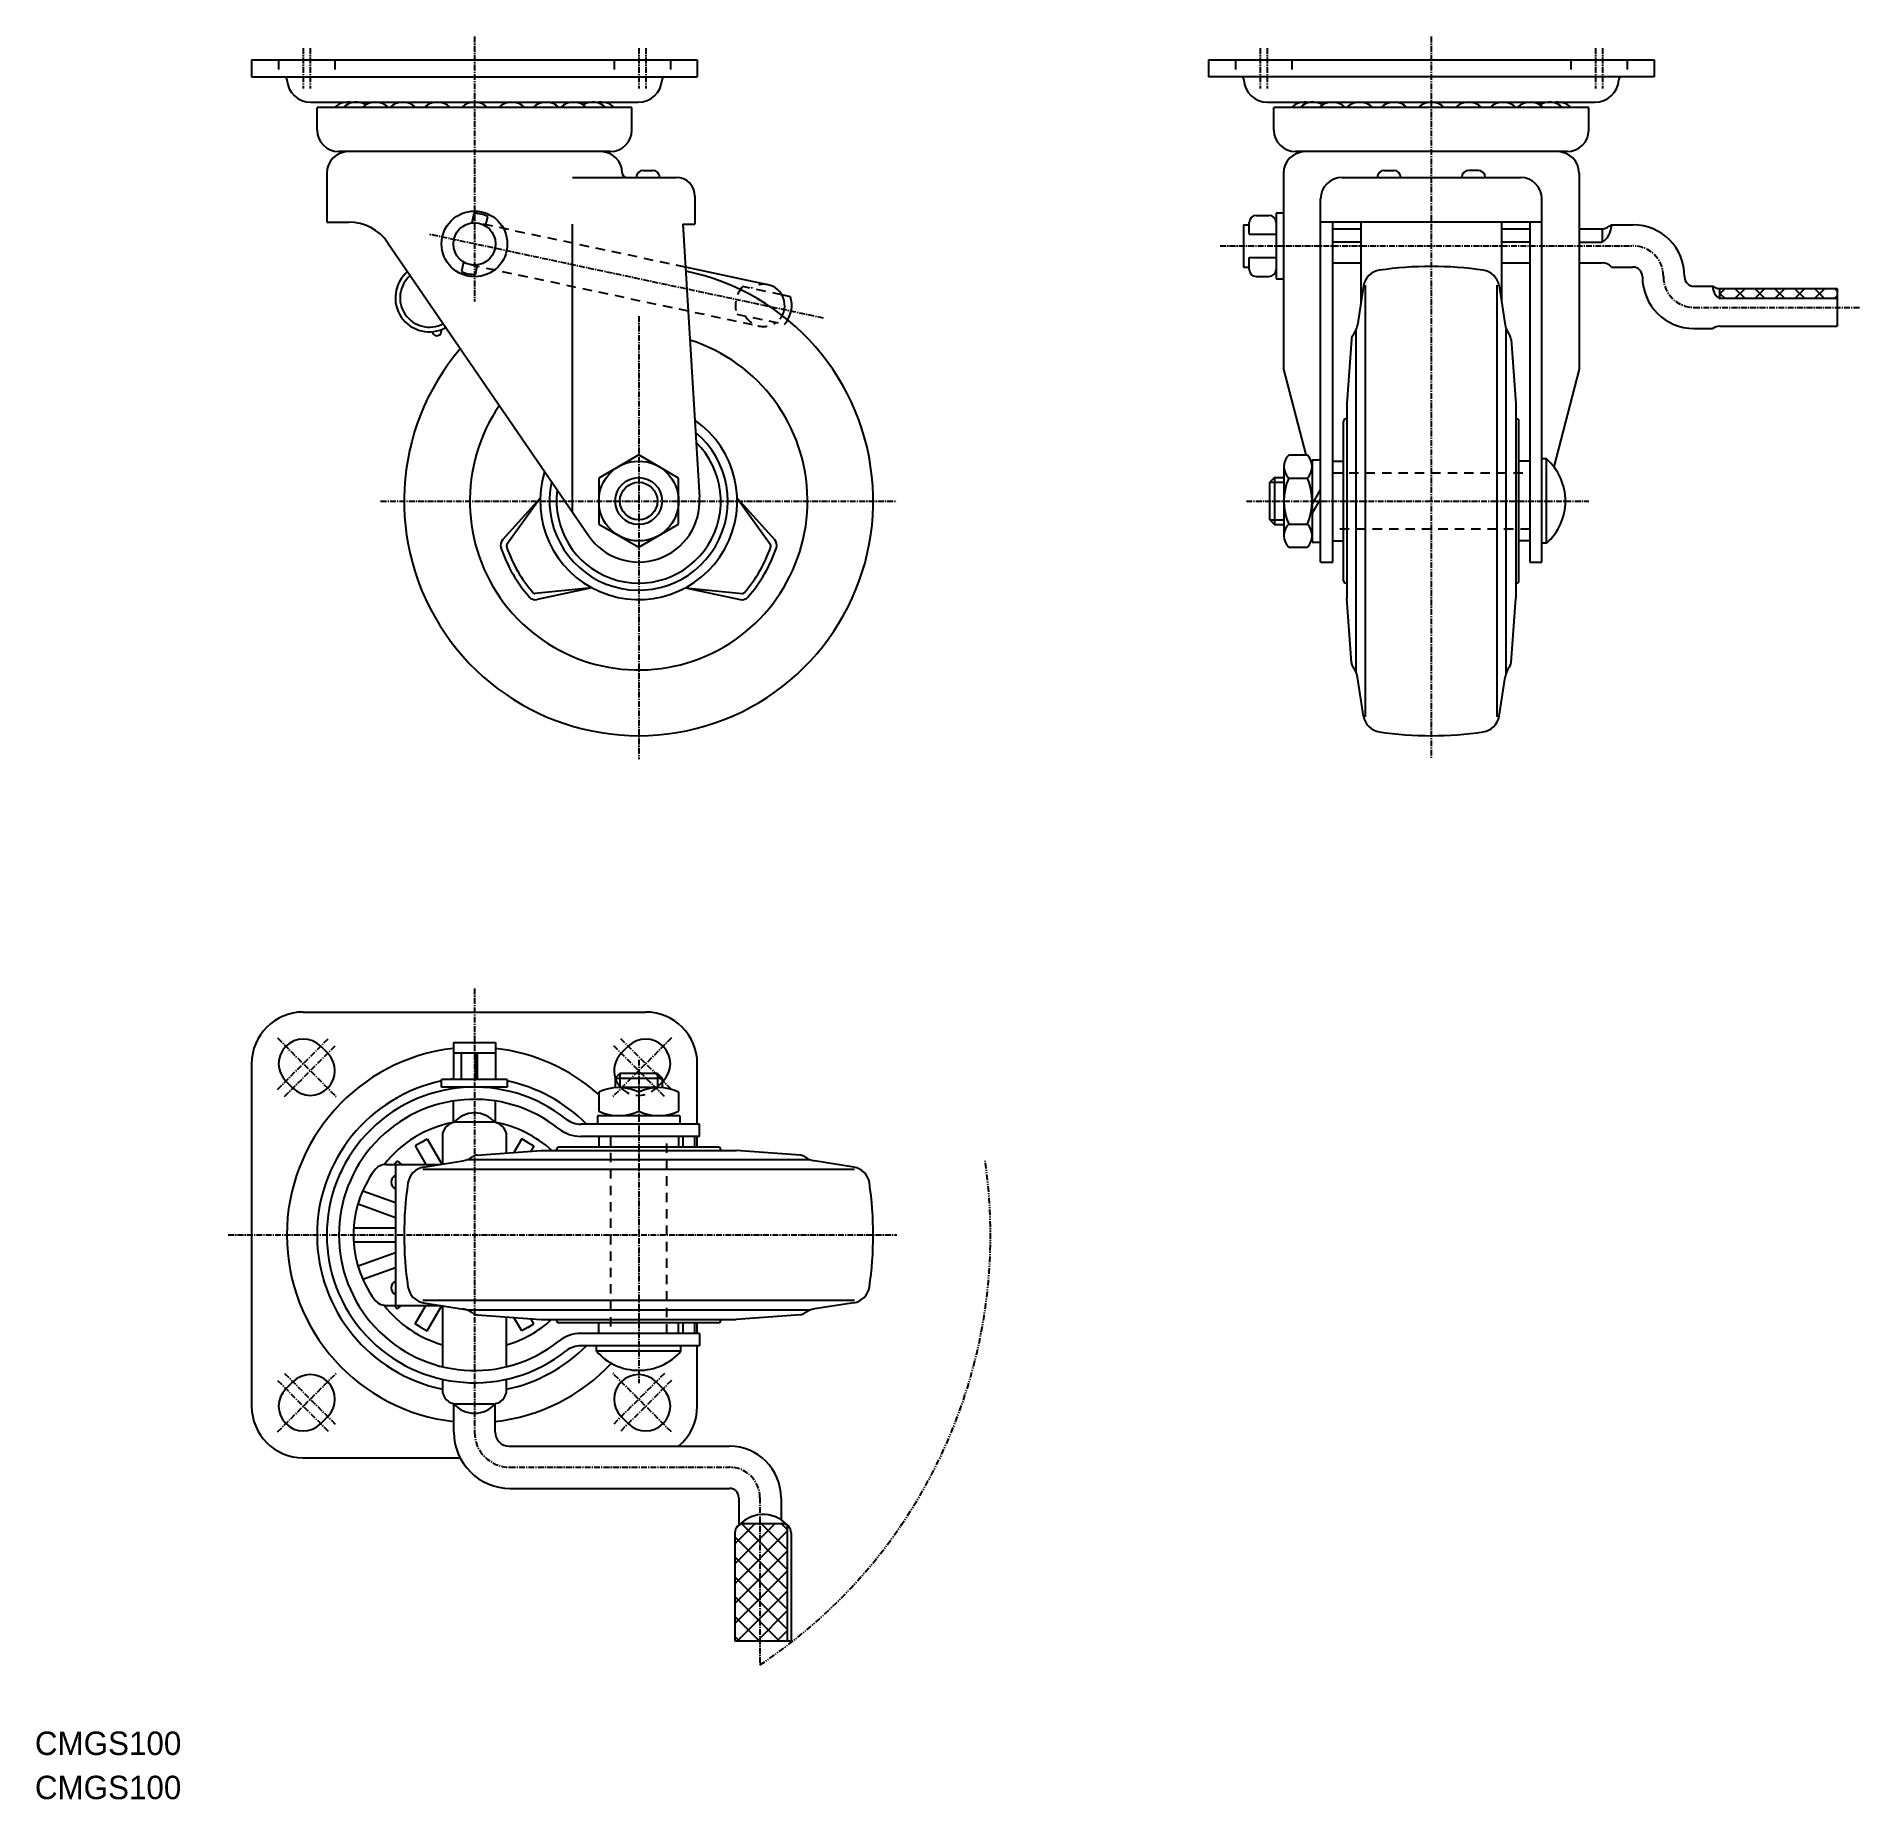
# Model space of a CAD drawing. Extents: x 0 to 389, y 0 to 376.
import ezdxf

# ---------------------------------------------------------------- set-up
doc = ezdxf.new("R2010")
doc.units = 0
for name, pattern in [('CENTER', [2, 1.25, -0.25, 0.25, -0.25]), ('DASHED', [3.5, 2, -1.5]), ('PHANTOM', [2.5, 1.25, -0.25, 0.25, -0.25, 0.25, -0.25])]:
    doc.linetypes.add(name, pattern=pattern)
doc.layers.get('0').update_dxf_attribs({"linetype": 'CONTINUOUS'})
doc.layers.add('CENTER', color=1, linetype='CENTER')

msp = doc.modelspace()

# ---------------------------------------------------------------- linework, layer by layer
at = {"color": 7, "linetype": 'CONTINUOUS'}
for p, q in [((46.21, 370.64), (46.21, 367.04)), ((46.21, 370.64), (141.21, 370.64)), ((141.21, 370.64), (141.21, 367.04)), ((250.17, 370.64), (345.17, 370.64)), ((250.17, 370.64), (250.17, 367.04)), ((345.17, 370.64), (345.17, 367.04)), ((46.21, 367.04), (141.21, 367.04)), ((53.71, 366.58), (53.72, 366.38)), ((133.71, 366.58), (133.7, 366.38)), ((345.17, 367.04), (250.17, 367.04)), ((257.67, 366.58), (257.69, 366.38)), ((337.67, 366.58), (337.66, 366.38)), ((58.81, 361.64), (128.61, 361.64)), ((262.77, 361.64), (332.57, 361.64)), ((127.28, 360.51), (60.15, 360.51)), ((60.15, 355.71), (60.15, 360.51)), ((127.28, 355.71), (127.28, 360.51)), ((331.24, 360.51), (264.11, 360.51)), ((264.11, 355.71), (264.11, 360.51)), ((331.24, 355.71), (331.24, 360.51)), ((122.68, 351.11), (64.75, 351.11)), ((326.64, 351.11), (268.71, 351.11)), ((62.21, 346.5), (62.21, 336.1)), ((129.71, 347.11), (131.71, 347.11)), ((266.17, 346.5), (266.17, 304.72)), ((287.67, 347.11), (289.67, 347.11)), ((307.67, 347.11), (305.67, 347.11)), ((329.17, 346.5), (329.17, 304.72)), ((114.58, 345.6), (136.71, 345.6)), ((278.67, 345.61), (316.67, 345.61)), ((140.71, 341.6), (140.71, 335.64)), ((274.07, 263.61), (274.07, 341.01)), ((321.27, 263.61), (321.27, 341.01)), ((62.21, 336.1), (66.94, 336.1)), ((93.6, 337.93), (93.17, 335.9)), ((96.09, 335.25), (96.53, 337.29)), ((114.58, 274.27), (114.58, 335.64)), ((138.11, 335.64), (140.71, 335.64)), ((138.11, 335.64), (141.69, 277.44)), ((257.67, 335.51), (258.87, 335.51)), ((257.67, 335.51), (257.67, 326.51)), ((258.87, 333.51), (258.87, 336.01)), ((260.37, 337.51), (263.07, 337.51)), ((264.57, 338.01), (264.57, 324.01)), ((266.17, 338.01), (264.57, 338.01)), ((274.07, 336.11), (321.27, 336.11)), ((276.67, 263.61), (276.67, 336.11)), ((276.67, 334.64), (282.67, 334.64)), ((282.67, 336.11), (282.67, 318.98)), ((312.67, 336.11), (312.67, 318.98)), ((312.67, 334.64), (318.67, 334.64)), ((318.67, 336.11), (318.67, 263.61)), ((329.17, 334.64), (334.07, 334.64)), ((334.07, 334.64), (334.07, 331.78)), ((336.07, 335.51), (340.67, 335.51)), ((336.07, 335.51), (336.07, 335.24)), ((75.19, 331.76), (117.99, 269.29)), ((258.87, 333.51), (264.57, 333.51)), ((282.67, 331.78), (276.67, 331.78)), ((318.67, 331.78), (312.67, 331.78)), ((329.17, 331.78), (334.07, 331.78)), ((91.4, 327.58), (90.96, 325.54)), ((93.9, 324.94), (94.34, 326.98)), ((258.87, 326.01), (258.87, 328.51)), ((258.87, 328.51), (264.57, 328.51)), ((276.67, 327.38), (282.67, 327.38)), ((312.67, 327.38), (318.67, 327.38)), ((329.17, 327.38), (334.07, 327.38)), ((156.27, 322.74), (138.67, 326.48)), ((257.67, 326.51), (258.87, 326.51)), ((260.37, 324.51), (263.07, 324.51)), ((264.57, 324.01), (266.17, 324.01)), ((336.07, 326.51), (340.67, 326.51)), ((342.67, 324.51), (342.67, 324.41)), ((351.67, 324.51), (351.67, 324.41)), ((161.04, 320.19), (159.24, 320.57)), ((283.22, 322.48), (281.91, 314.15)), ((283.67, 230.64), (283.67, 322.64)), ((311.67, 322.64), (311.67, 230.64)), ((312.12, 322.48), (313.44, 314.14)), ((353.67, 322.41), (357.67, 322.41)), ((359.17, 319.77), (359.17, 321.93)), ((359.17, 321.93), (384.17, 321.93)), ((384.17, 319.77), (359.17, 319.77)), ((384.17, 321.93), (384.17, 313.9)), ((280.66, 311.07), (279.67, 297.4)), ((281.67, 240.06), (281.67, 313.23)), ((313.67, 240.05), (313.67, 313.23)), ((353.67, 313.41), (357.67, 313.41)), ((359.17, 313.9), (384.17, 313.9)), ((314.69, 311.06), (315.67, 297.4)), ((266.17, 304.72), (270.91, 286.46)), ((329.17, 304.72), (323.78, 283.96)), ((279.67, 297.4), (279.67, 255.88)), ((315.67, 297.4), (315.67, 255.88)), ((278.97, 259.64), (278.97, 293.64)), ((279.67, 294.14), (279.47, 294.14)), ((315.67, 294.14), (315.87, 294.14)), ((316.37, 259.64), (316.37, 293.64)), ((128.71, 286.46), (120.21, 281.55)), ((137.21, 281.55), (128.71, 286.46)), ((266.27, 284), (266.27, 269.28)), ((267.27, 286.46), (271.27, 286.46)), ((272.27, 285.39), (274.07, 285.39)), ((272.27, 285.39), (272.27, 267.89)), ((276.67, 285.14), (278.97, 285.14)), ((318.67, 285.14), (316.37, 285.14)), ((322.21, 285.64), (321.27, 285.64)), ((322.21, 267.64), (322.21, 285.64)), ((120.21, 281.55), (120.21, 271.73)), ((137.21, 271.73), (137.21, 281.55)), ((264.27, 281.64), (263.27, 280.64)), ((263.27, 272.64), (263.27, 280.64)), ((264.27, 281.64), (266.27, 281.64)), ((264.27, 281.64), (264.27, 271.64)), ((267.27, 281.55), (271.27, 281.55)), ((107.72, 277.22), (99.7, 268.38)), ((107.72, 277.22), (100.6, 267.39)), ((149.7, 277.22), (156.82, 267.39)), ((149.7, 277.22), (157.72, 268.38)), ((272.27, 275.91), (274.07, 279.03)), ((272.27, 273.9), (274.07, 277.01)), ((263.27, 272.64), (264.27, 271.64)), ((120.21, 271.73), (128.71, 266.83)), ((128.71, 266.83), (137.21, 271.73)), ((264.27, 271.64), (266.27, 271.64)), ((267.27, 271.73), (271.27, 271.73)), ((267.27, 266.83), (271.27, 266.83)), ((272.27, 267.89), (274.07, 267.89)), ((276.67, 268.14), (278.97, 268.14)), ((318.67, 268.14), (316.37, 268.14)), ((322.21, 267.64), (321.27, 267.64)), ((274.07, 263.61), (276.67, 263.61)), ((318.67, 263.61), (321.27, 263.61)), ((118.72, 258.17), (106.65, 256.92)), ((118.72, 258.17), (107.05, 255.65)), ((138.7, 258.17), (150.37, 255.65)), ((138.7, 258.17), (150.77, 256.92)), ((279.67, 259.14), (279.47, 259.14)), ((315.67, 259.14), (315.87, 259.14)), ((280.66, 242.22), (279.67, 255.88)), ((314.69, 242.22), (315.67, 255.88)), ((283.22, 230.8), (281.91, 239.13)), ((312.12, 230.8), (313.43, 239.13)), ((57.21, 167.74), (130.21, 167.74)), ((53.5, 160.45), (53.5, 160.45)), ((60.92, 160.45), (62.42, 158.95)), ((89.21, 161.24), (89.21, 153.34)), ((89.21, 161.24), (98.21, 161.24)), ((98.21, 161.24), (98.21, 153.34)), ((126.5, 160.45), (125, 158.95)), ((133.92, 160.45), (133.92, 160.45)), ((46.21, 156.74), (46.21, 83.74)), ((89.21, 159.04), (98.21, 159.04)), ((90.93, 153.34), (90.93, 159.04)), ((93.86, 159.04), (93.86, 153.34)), ((94.3, 159.04), (94.3, 153.34)), ((141.21, 143.84), (141.21, 156.74)), ((53.5, 153.03), (55, 151.53)), ((86.71, 151.74), (86.71, 153.34)), ((100.71, 153.34), (86.71, 153.34)), ((100.71, 151.74), (86.71, 151.74)), ((89.21, 151.42), (89.21, 151.74)), ((98.21, 151.42), (98.21, 151.74)), ((100.71, 153.34), (100.71, 151.74)), ((123.71, 153.64), (124.71, 154.64)), ((123.71, 153.64), (123.71, 151.61)), ((123.71, 153.64), (133.71, 153.64)), ((132.71, 154.64), (124.71, 154.64)), ((132.71, 154.64), (133.71, 153.64)), ((133.71, 153.64), (133.71, 151.61)), ((133.92, 153.03), (133.71, 152.82)), ((62.42, 151.53), (62.42, 151.53)), ((89.21, 144.17), (89.21, 148.79)), ((98.21, 144.17), (98.21, 148.79)), ((120.21, 150.64), (120.21, 146.64)), ((132.96, 151.64), (124.46, 151.64)), ((125, 151.53), (125, 151.53)), ((128.71, 150.64), (128.71, 146.64)), ((137.21, 150.64), (137.21, 146.64)), ((97.56, 144.24), (89.86, 144.24)), ((137.46, 145.64), (119.96, 145.64)), ((119.96, 145.64), (119.96, 143.84)), ((137.46, 145.64), (137.46, 143.84)), ((82.33, 139.95), (83.63, 140.7)), ((83.63, 140.7), (86.75, 135.3)), ((86.86, 141.24), (86.86, 135.32)), ((100.56, 137.71), (100.56, 141.24)), ((103.79, 140.7), (102.13, 137.82)), ((105.09, 139.95), (103.79, 140.7)), ((141.71, 143.84), (116.39, 143.84)), ((141.71, 141.24), (116.39, 141.24)), ((120.21, 141.24), (120.21, 138.94)), ((137.21, 141.24), (137.21, 138.94)), ((138.11, 141.24), (138.11, 138.94)), ((140.71, 138.94), (140.71, 141.24)), ((141.21, 138.94), (141.21, 141.24)), ((141.71, 141.24), (141.71, 143.84)), ((82.33, 139.95), (81.03, 139.2)), ((81.03, 139.2), (83.32, 135.24)), ((165.3, 136.24), (92.12, 136.24)), ((94.29, 137.26), (107.95, 138.24)), ((102.96, 136.24), (102.96, 136.24)), ((104.68, 136.24), (104.68, 136.24)), ((105.09, 139.95), (106.39, 139.2)), ((106.39, 139.2), (105.74, 138.08)), ((107.95, 138.24), (149.47, 138.24)), ((111.21, 138.24), (111.21, 138.44)), ((145.71, 138.94), (111.71, 138.94)), ((146.21, 138.24), (146.21, 138.44)), ((163.13, 137.26), (149.47, 138.24)), ((74.81, 135.24), (86.37, 135.24)), ((76.59, 135.24), (77.24, 136.02)), ((76.84, 135.24), (76.84, 105.24)), ((77.24, 136.02), (78.17, 135.24)), ((82.71, 134.24), (174.71, 134.24)), ((82.87, 134.69), (91.21, 136.01)), ((174.55, 134.69), (166.21, 136.01)), ((69.91, 129.67), (76.84, 127.15)), ((68.88, 126.85), (76.84, 123.96)), ((67.98, 121.74), (76.84, 121.74)), ((67.98, 118.74), (76.84, 118.74)), ((68.88, 113.63), (76.84, 116.53)), ((69.91, 110.81), (76.84, 113.33)), ((74.81, 105.24), (86.37, 105.24)), ((76.59, 105.24), (77.24, 104.47)), ((77.24, 104.47), (78.17, 105.24)), ((81.03, 101.28), (83.32, 105.24)), ((174.71, 106.24), (82.71, 106.24)), ((82.87, 105.79), (92.71, 104.24)), ((83.63, 99.78), (86.75, 105.18)), ((86.86, 105.16), (86.86, 92.16)), ((174.55, 105.79), (166.21, 104.48)), ((82.33, 100.53), (81.03, 101.28)), ((165.3, 104.24), (92.13, 104.24)), ((94.29, 103.23), (107.95, 102.24)), ((100.56, 92.16), (100.56, 102.78)), ((103.79, 99.78), (102.13, 102.66)), ((104.68, 104.24), (104.68, 104.24)), ((105.09, 100.53), (106.39, 101.28)), ((106.39, 101.28), (105.74, 102.4)), ((107.95, 102.24), (149.47, 102.24)), ((111.21, 102.24), (111.21, 102.04)), ((145.71, 101.54), (111.71, 101.54)), ((120.21, 99.24), (120.21, 101.54)), ((137.21, 99.24), (137.21, 101.54)), ((138.11, 101.54), (138.11, 99.24)), ((140.71, 99.24), (140.71, 101.54)), ((141.21, 99.24), (141.21, 101.54)), ((146.21, 102.24), (146.21, 102.04)), ((163.13, 103.23), (149.47, 102.24)), ((82.33, 100.53), (83.63, 99.78)), ((105.09, 100.53), (103.79, 99.78)), ((141.71, 99.24), (116.39, 99.24)), ((141.71, 99.24), (141.71, 96.64)), ((141.71, 96.64), (116.39, 96.64)), ((119.71, 95.45), (119.71, 96.64)), ((137.71, 95.45), (119.71, 95.45)), ((137.71, 95.45), (137.71, 96.64)), ((141.21, 83.74), (141.21, 96.64)), ((86.86, 89.49), (86.86, 87.24)), ((100.56, 87.24), (100.56, 89.49)), ((53.5, 87.45), (55, 88.95)), ((62.42, 88.95), (62.42, 88.95)), ((125, 88.95), (125, 88.95)), ((133.92, 87.45), (132.42, 88.95)), ((89.31, 78.24), (89.31, 84.29)), ((89.86, 84.24), (97.56, 84.24)), ((98.11, 78.24), (98.11, 84.29)), ((53.5, 80.03), (53.5, 80.03)), ((60.92, 80.03), (62.42, 81.53)), ((126.5, 80.03), (125, 81.53)), ((133.92, 80.03), (133.92, 80.03)), ((101.11, 75.24), (148.06, 75.24)), ((57.21, 72.74), (90.64, 72.74)), ((101.31, 66.24), (148.06, 66.24)), ((150.06, 64.24), (150.06, 58.28)), ((159.06, 64.24), (159.06, 59.46)), ((151.22, 58.74), (159.22, 58.74)), ((160.38, 58.37), (160.38, 33.74)), ((149.22, 56.74), (149.22, 33.74)), ((161.22, 56.74), (161.22, 33.74)), ((149.22, 33.74), (161.22, 33.74))]:
    msp.add_line(p, q, dxfattribs=at)
at = {"color": 3, "linetype": 'DASHED'}
for p, q in [((51.96, 370.64), (51.96, 367.04)), ((63.96, 370.64), (63.96, 367.04)), ((123.46, 370.64), (123.46, 367.04)), ((135.46, 370.64), (135.46, 367.04)), ((255.92, 370.64), (255.92, 367.04)), ((267.92, 370.64), (267.92, 367.04)), ((327.42, 370.64), (327.42, 367.04)), ((339.42, 370.64), (339.42, 367.04)), ((138.67, 326.48), (94.65, 335.84)), ((92.78, 327.03), (154.4, 313.94)), ((159.24, 320.57), (150.88, 322.35)), ((149.63, 316.48), (159.79, 314.32)), ((276.67, 282.64), (318.67, 282.64)), ((318.67, 270.64), (276.67, 270.64)), ((133.71, 152.82), (132.42, 151.53)), ((122.71, 141.24), (122.71, 99.24)), ((134.71, 99.24), (134.71, 141.24))]:
    msp.add_line(p, q, dxfattribs=at)
at = {"color": 3, "linetype": 'CONTINUOUS'}
for p, q in [((359.17, 320.77), (360.33, 321.93)), ((359.17, 320.9), (360.31, 319.77)), ((362.39, 321.93), (364.55, 319.77)), ((362.41, 319.77), (364.57, 321.93)), ((366.63, 321.93), (368.79, 319.77)), ((366.65, 319.77), (368.81, 321.93)), ((370.87, 321.93), (373.04, 319.77)), ((370.89, 319.77), (373.05, 321.93)), ((375.12, 321.93), (377.28, 319.77)), ((375.14, 319.77), (377.3, 321.93)), ((379.36, 321.93), (381.52, 319.77)), ((379.38, 319.77), (381.54, 321.93)), ((383.6, 321.93), (384.17, 321.36)), ((383.62, 319.77), (384.17, 320.32)), ((263.27, 280.64), (266.27, 280.64)), ((263.27, 272.64), (266.27, 272.64)), ((124.71, 154.64), (124.71, 151.64)), ((132.71, 154.64), (132.71, 151.64)), ((149.22, 50.16), (157.8, 58.74)), ((149.22, 54.4), (153.56, 58.74)), ((150.68, 58.67), (160.38, 48.97)), ((154.85, 58.74), (160.38, 53.21)), ((159.1, 58.74), (160.38, 57.45)), ((149.22, 45.92), (160.38, 57.08)), ((149.22, 55.89), (160.38, 44.73)), ((149.22, 41.67), (160.38, 52.84)), ((149.22, 51.65), (160.38, 40.48)), ((149.22, 37.43), (160.38, 48.59)), ((149.22, 47.4), (160.38, 36.24)), ((149.22, 43.16), (158.64, 33.74)), ((149.77, 33.74), (160.38, 44.35)), ((149.22, 38.92), (154.4, 33.74)), ((154.02, 33.74), (160.38, 40.11)), ((158.26, 33.74), (160.38, 35.87)), ((149.22, 34.67), (150.15, 33.74))]:
    msp.add_line(p, q, dxfattribs=at)
at = {"color": 7, "linetype": 'CONTINUOUS'}
for centre, radius in [((93.71, 331.44), 7), ((93.71, 331.44), 4.5), ((128.71, 276.64), 8.5), ((128.71, 276.64), 5)]:
    msp.add_circle(centre, radius, dxfattribs=at)
at = {"color": 3, "linetype": 'CONTINUOUS'}
msp.add_circle((128.71, 276.64), 4, dxfattribs=at)
at = {"color": 7, "linetype": 'CONTINUOUS'}
for centre, radius, start, end in [((53.21, 366.54), 0.5, 4.0908, 90), ((58.81, 366.74), 5.1, 184.091, 270), ((128.61, 366.74), 5.1, 270, 355.909), ((134.21, 366.54), 0.5, 90, 175.909), ((257.17, 366.54), 0.5, 4.0908, 90), ((262.77, 366.74), 5.1, 184.091, 270), ((332.57, 366.74), 5.1, 270, 355.909), ((338.17, 366.54), 0.5, 90, 175.909), ((66.71, 357.68), 3.97, 76.7763, 134.48), ((68.53, 357.68), 3.97, 59.1154, 134.48), ((72.6, 357.68), 3.97, 45.5202, 134.48), ((78.44, 357.68), 3.97, 45.5204, 134.48), ((85.77, 357.68), 3.97, 45.5204, 134.48), ((93.71, 357.68), 3.97, 45.5204, 134.48), ((101.65, 357.68), 3.97, 45.5204, 134.48), ((108.98, 357.68), 3.97, 45.5204, 134.48), ((114.82, 357.68), 3.97, 45.5202, 134.48), ((118.9, 357.68), 3.97, 45.5204, 120.885), ((120.71, 357.68), 3.97, 45.52, 103.224), ((270.67, 357.68), 3.97, 76.7763, 134.48), ((272.49, 357.68), 3.97, 59.1154, 134.48), ((276.56, 357.68), 3.97, 45.5202, 134.48), ((282.4, 357.68), 3.97, 45.5204, 134.48), ((289.74, 357.68), 3.97, 45.5204, 134.48), ((297.67, 357.68), 3.97, 45.5204, 134.48), ((305.61, 357.68), 3.97, 45.5204, 134.48), ((312.95, 357.68), 3.97, 45.5204, 134.48), ((318.78, 357.68), 3.97, 45.5202, 134.48), ((322.86, 357.68), 3.97, 45.5204, 120.885), ((324.67, 357.68), 3.97, 45.52, 103.224), ((112.51, 361.14), 1, 320.95, 323.729), ((64.75, 355.71), 4.6, 180, 270), ((122.68, 355.71), 4.6, 270, 0), ((268.71, 355.71), 4.6, 180, 270), ((326.64, 355.71), 4.6, 270, 0), ((66.81, 346.5), 4.6, 90, 180), ((120.61, 346.5), 4.6, 1.0232, 90), ((270.77, 346.5), 4.6, 90, 180), ((324.57, 346.5), 4.6, 0, 90), ((126.21, 346.6), 1, 181.023, 270), ((129.71, 345.61), 1.5, 90, 180), ((131.71, 345.61), 1.5, 0, 90), ((287.67, 345.61), 1.5, 90, 180), ((289.67, 345.61), 1.5, 0, 90), ((305.67, 345.61), 1.5, 90, 180), ((307.67, 345.61), 1.5, 0, 90), ((136.71, 341.6), 4, 0, 90), ((278.67, 341.01), 4.6, 90, 180), ((316.67, 341.01), 4.6, 0, 90), ((66.94, 326.1), 10, 34.4172, 90), ((93.71, 331.44), 6.5, 64.3196, 91.0048), ((260.37, 336.01), 1.5, 90, 180), ((263.07, 336.01), 1.5, 0, 90), ((333.43, 338.88), 4.29, 278.688, 308.149), ((331.68, 335.47), 4.4, 302.953, 357.002), ((340.67, 324.51), 11, 0, 90), ((297.67, 251.64), 75, 81.4981, 98.5019), ((334.33, 325.22), 2.17, 36.4498, 96.7136), ((84.09, 319.95), 7.25, 129.692, 299.142), ((84.09, 319.95), 6.25, 130.539, 298.295), ((128.71, 276.64), 50, 139.487, 78.4176), ((93.71, 331.44), 6.5, 244.995, 271.68), ((155.34, 318.34), 4.5, 319.813, 78), ((260.37, 326.01), 1.5, 180, 270), ((263.07, 326.01), 1.5, 270, 0), ((287.18, 321.86), 4, 98.5019, 171.0418), ((308.17, 321.86), 4, 8.9582, 81.4981), ((340.67, 324.51), 2, 0, 90), ((353.67, 324.41), 11, 180, 270), ((353.67, 324.41), 2, 180, 270), ((155.34, 318.34), 6, 319.674, 18), ((359.32, 324.93), 3.01, 236.89, 267.26), ((360.75, 322.41), 3.08, 179.973, 239.126), ((85.67, 312.88), 1, 188.637, 16.5466), ((282.35, 310.94), 1.7, 143.4439, 175.6654), ((276.96, 314.93), 5.01, 323.4903, 351.0258), ((318.38, 314.94), 5.01, 189.1234, 216.5345), ((312.98, 310.94), 1.71, 4.1611, 36.4475), ((359.22, 311.18), 2.71, 91.0382, 124.812), ((128.71, 276.64), 36, 145.586, 72.3202), ((128.71, 276.64), 21, 162.664, 55.2452), ((279.47, 293.64), 0.5, 90, 180), ((315.87, 293.64), 0.5, 0, 90), ((128.71, 276.64), 19, 167.591, 50.3195), ((128.71, 276.64), 17.5, 172.392, 45.5191), ((269.78, 284), 3.51, 135.654, 224.346), ((268.76, 284), 3.51, 315.654, 44.3457), ((314.27, 276.64), 12, 311.41, 48.5904), ((278.81, 276.64), 12.54, 156.965, 203.035), ((259.73, 276.64), 12.54, 336.965, 23.0353), ((128.71, 276.64), 13, 214.417, 3.5156), ((100.96, 267.24), 1.7, 137.807, 198.721), ((156.46, 267.24), 1.7, 341.279, 42.193), ((269.78, 269.28), 3.51, 135.654, 224.346), ((268.76, 269.28), 3.51, 315.654, 44.3457), ((128.71, 276.64), 31, 198.721, 221.294), ((101.01, 267.1), 0.5, 144.096, 199.003), ((128.71, 276.64), 29.8, 199.003, 221.005), ((128.71, 276.64), 29.8, 319.003, 341.005), ((128.71, 276.64), 31, 318.721, 341.294), ((156.42, 267.1), 0.5, 340.997, 35.9037), ((106.6, 257.42), 0.5, 220.997, 275.904), ((150.83, 257.42), 0.5, 264.096, 319.003), ((279.47, 259.64), 0.5, 180, 270), ((315.87, 259.64), 0.5, 270, 0), ((106.69, 257.31), 1.7, 221.279, 282.193), ((150.73, 257.31), 1.7, 257.807, 318.721), ((282.36, 242.34), 1.71, 184.1583, 216.4452), ((276.97, 238.35), 5, 8.9597, 36.5477), ((318.37, 238.35), 5, 143.45, 171.038), ((312.98, 242.34), 1.71, 323.5525, 355.8394), ((287.18, 231.42), 4, 188.9582, 261.4981), ((308.17, 231.42), 4, 278.5021, 351.0431), ((297.67, 301.64), 75, 261.4981, 278.5021), ((57.21, 156.74), 11, 90, 180), ((130.21, 156.74), 11, 0, 90), ((57.21, 156.74), 5.25, 135, 225), ((57.21, 156.74), 5.25, 45, 135), ((93.71, 120.24), 40, 96.4594, 263.6823), ((93.71, 120.24), 40, 48.509, 83.5406), ((130.21, 156.74), 5.25, 45, 135), ((130.21, 156.74), 5.25, 315, 45), ((58.71, 155.24), 5.25, 315, 45), ((128.71, 155.24), 5.25, 135, 197.7528), ((93.71, 120.24), 33.57, 102.0362, 258.2307), ((93.71, 120.24), 31.5, 51.5878, 308.412), ((93.71, 120.24), 33.57, 97.7039, 99.5837), ((93.71, 120.24), 33.57, 44.6715, 77.9638), ((58.71, 155.24), 5.25, 225, 315), ((58.71, 155.24), 5.25, 225, 315), ((93.71, 120.24), 28.9, 51.5878, 308.412), ((124.46, 142.11), 9.53, 63.5189, 116.481), ((132.96, 142.11), 9.53, 63.5189, 116.481), ((93.71, 120.24), 24.4, 100.6276, 142.131), ((89.86, 141.24), 3, 90, 180), ((93.71, 140.5), 5.75, 39.9949, 140.0051), ((97.56, 141.24), 3, 360, 90), ((93.71, 120.24), 24.4, 47.5361, 79.3724), ((116.39, 148.84), 5, 231.588, 270), ((124.46, 155.17), 9.53, 243.519, 296.481), ((132.96, 155.17), 9.53, 243.519, 296.481), ((116.39, 148.84), 7.6, 231.588, 270), ((90.42, 140.94), 4.99, 279.0549, 306.5585), ((94.41, 135.56), 1.7, 94.1126, 126.6092), ((111.71, 138.44), 0.5, 90, 180), ((145.71, 138.44), 0.5, 0, 90), ((163.01, 135.56), 1.7, 53.3908, 85.8874), ((167, 140.94), 4.99, 233.4415, 260.9451), ((91.43, 120.24), 23.5, 144.171, 180), ((74.81, 132.24), 3, 90, 144.171), ((77.43, 131.49), 1.5, 113.433, 246.567), ((83.49, 130.74), 4, 98.9649, 171.4981), ((173.93, 130.74), 4, 8.5019, 81.0351), ((153.71, 120.24), 75, 171.4981, 188.5011), ((103.71, 120.24), 75, 351.4989, 8.5019), ((91.43, 120.24), 23.5, 180, 215.829), ((77.43, 108.99), 1.5, 113.433, 246.567), ((83.49, 109.75), 4, 188.5011, 261.0351), ((173.93, 109.75), 4, 278.9649, 351.4989), ((74.81, 108.24), 3, 215.829, 270), ((93.71, 120.24), 24.4, 217.869, 253.7031), ((90.42, 99.55), 4.99, 53.4413, 80.9451), ((94.41, 104.92), 1.7, 233.3913, 265.8879), ((93.71, 120.24), 24.4, 286.2969, 312.464), ((111.71, 102.04), 0.5, 180, 270), ((145.71, 102.04), 0.5, 270, 0), ((163.01, 104.92), 1.7, 274.1121, 306.6092), ((167, 99.55), 4.99, 99.0549, 126.5585), ((116.39, 91.64), 7.6, 90, 128.412), ((93.71, 120.24), 33.57, 281.7693, 315.329), ((116.39, 91.64), 5, 90, 128.412), ((128.71, 103.39), 12, 221.41, 318.59), ((58.71, 85.24), 5.25, 45, 135), ((58.71, 85.24), 5.25, 45, 135), ((93.71, 120.24), 40, 276.3177, 316.864), ((128.71, 85.24), 5.25, 45, 135), ((128.71, 85.24), 5.25, 45, 135), ((57.21, 83.74), 5.25, 135, 225), ((58.71, 85.24), 5.25, 315, 45), ((89.86, 87.24), 3, 180, 270), ((97.56, 87.24), 3, 270, 0), ((128.71, 85.24), 5.25, 135, 225), ((130.21, 83.74), 5.25, 315, 45), ((57.21, 83.74), 11, 180, 270), ((93.71, 87.99), 5.75, 220.0079, 319.9921), ((130.21, 83.74), 11, 309.4006, 0), ((57.21, 83.74), 5.25, 225, 315), ((101.31, 78.24), 12, 180, 270), ((101.11, 78.24), 3, 180, 270), ((130.21, 83.74), 5.25, 225, 315), ((148.06, 64.24), 11, 0, 90), ((148.06, 64.24), 2, 0, 90), ((151.22, 56.74), 2, 90, 180), ((155.28, 53.66), 7, 37.072, 136.872), ((159.22, 56.74), 2, 0, 90)]:
    msp.add_arc(centre, radius, start, end, dxfattribs=at)
at = {"color": 3, "linetype": 'DASHED'}
for centre, radius, start, end in [((155.34, 318.34), 4.5, 78, 126.19), ((155.34, 318.34), 6, 138, 198), ((155.34, 318.34), 4.5, 209.81, 306.19), ((155.34, 318.34), 6, 318, 319.674), ((128.71, 155.24), 5.25, 197.7528, 225), ((128.71, 155.24), 5.25, 225, 315), ((128.71, 155.24), 5.25, 225, 315)]:
    msp.add_arc(centre, radius, start, end, dxfattribs=at)
at = {"color": 3, "linetype": 'PHANTOM'}
msp.add_arc((93.71, 120.24), 110, 303.584, 8.2394, dxfattribs=at)
at = {"layer": 'CENTER', "color": 1, "linetype": 'CENTER'}
for p, q in [((93.71, 375.64), (93.71, 319.18)), ((297.67, 375.64), (297.67, 221.64)), ((57.21, 373.14), (57.21, 364.54)), ((58.71, 373.14), (58.71, 364.54)), ((128.71, 373.14), (128.71, 364.54)), ((130.21, 373.14), (130.21, 364.54)), ((261.17, 373.14), (261.17, 364.54)), ((262.67, 373.14), (262.67, 364.54)), ((332.67, 373.14), (332.67, 364.54)), ((334.17, 373.14), (334.17, 364.54)), ((168.1, 315.62), (83.97, 333.51)), ((252.67, 331.01), (340.67, 331.01)), ((347.17, 324.51), (347.17, 324.41)), ((128.71, 316.02), (128.71, 221.64)), ((353.67, 317.91), (389.17, 317.91)), ((73.71, 276.64), (183.71, 276.64)), ((258.27, 276.64), (331.27, 276.64)), ((93.71, 172.74), (93.71, 78.24)), ((51.73, 162.22), (64.19, 149.76)), ((51.73, 151.26), (62.69, 162.22)), ((53.23, 149.76), (64.19, 160.72)), ((135.69, 162.22), (123.23, 149.76)), ((134.19, 149.76), (123.23, 160.72)), ((135.69, 151.26), (124.73, 162.22)), ((128.71, 157.57), (128.71, 88.66)), ((41.21, 120.24), (183.71, 120.24)), ((51.73, 78.26), (64.19, 90.72)), ((53.23, 90.72), (64.19, 79.76)), ((135.69, 78.26), (123.23, 90.72)), ((134.19, 90.72), (123.23, 79.76)), ((51.73, 89.22), (62.69, 78.26)), ((135.69, 89.22), (124.73, 78.26)), ((101.21, 70.74), (148.06, 70.74)), ((154.56, 64.24), (154.56, 28.74))]:
    msp.add_line(p, q, dxfattribs=at)
for centre, radius, start, end in [((340.67, 324.51), 6.5, 0, 90), ((353.67, 324.41), 6.5, 180, 270), ((101.21, 78.24), 7.5, 180, 270), ((148.06, 64.24), 6.5, 0, 90)]:
    msp.add_arc(centre, radius, start, end, dxfattribs=at)

# ---------------------------------------------------------------- texts
for p in [(0, 9.41), (0, 0)]:
    msp.add_text('CMGS100', height=5).set_placement(p)

doc.saveas('drawing.dxf')
